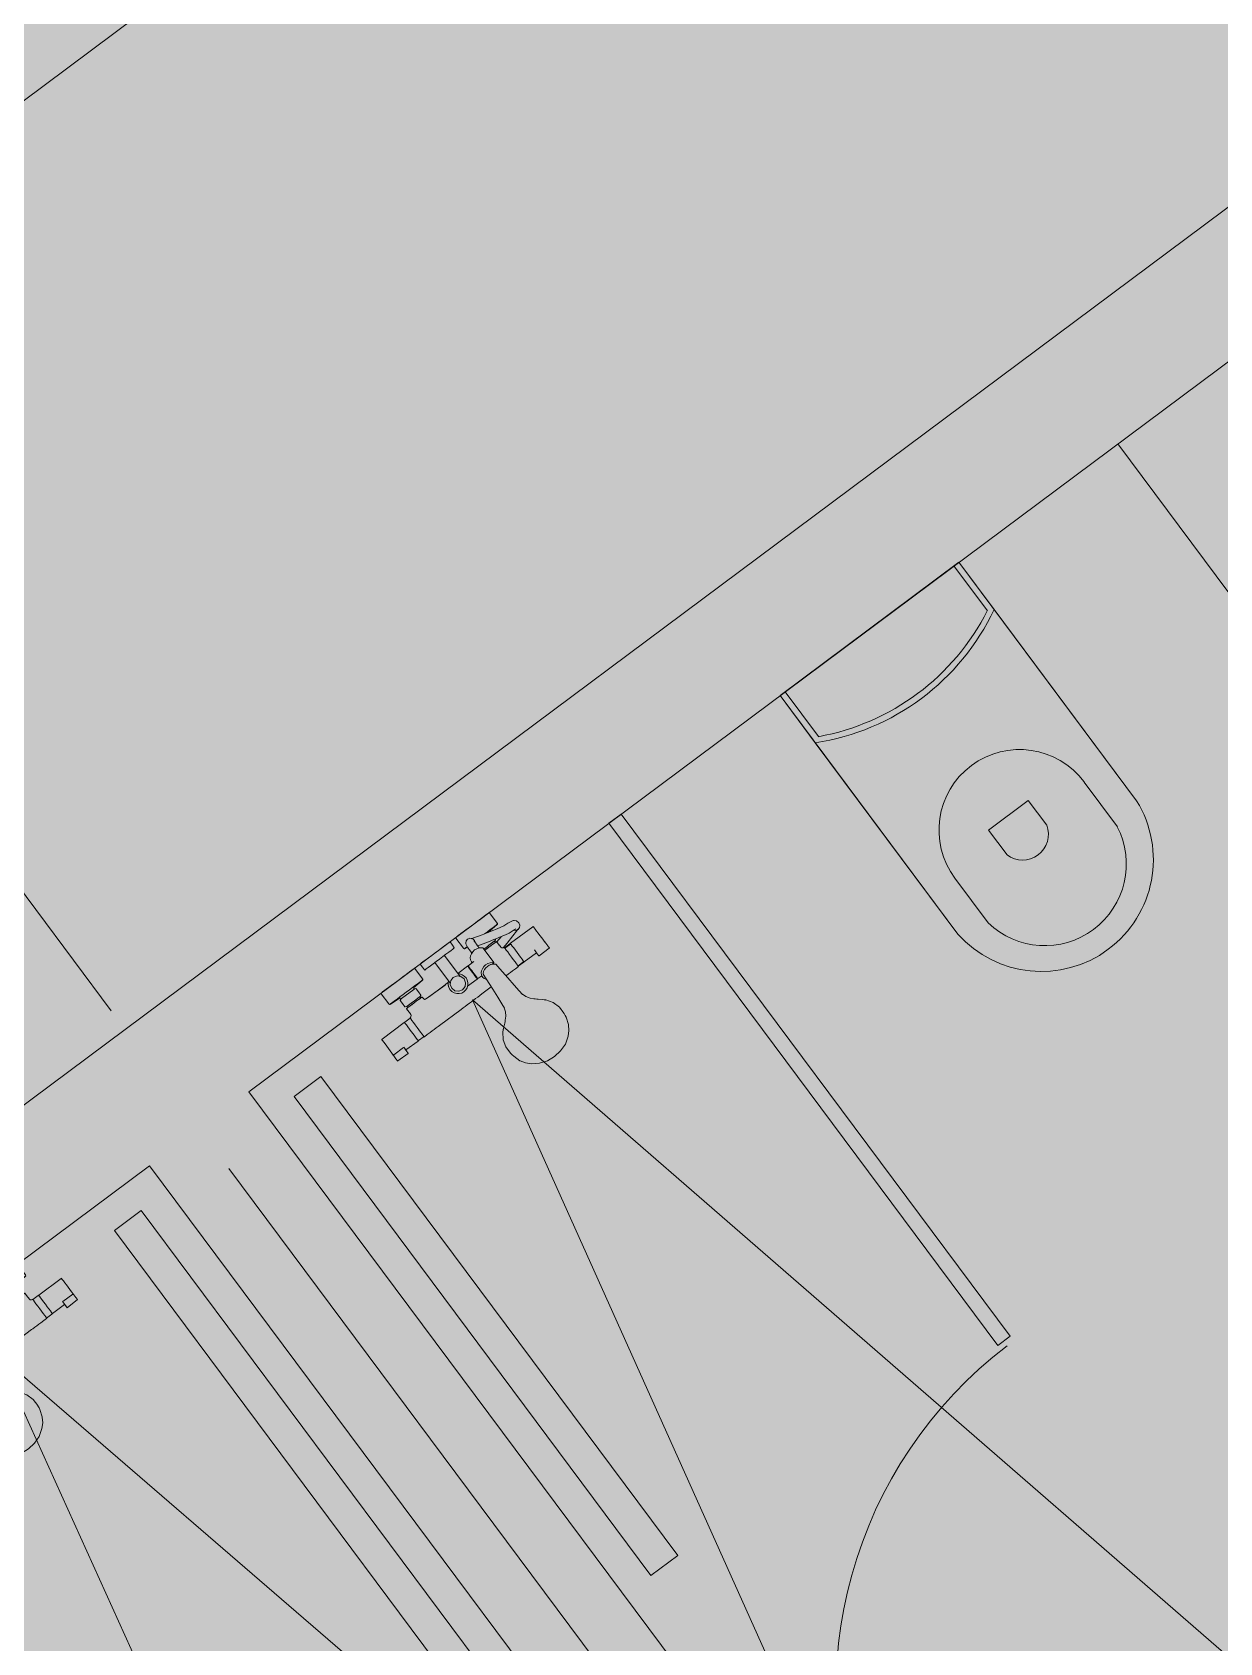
# Model space of a CAD drawing. Header units: metres. Extents: x -466 to 1322, y -1072 to 50.
# Drawn here: x 433.038 to 434.955, y -407.591 to -404.991 of the extents above; entities that cross this region are included whole.
import ezdxf

# ---------------------------------------------------------------- set-up
doc = ezdxf.new("R2010")
doc.units = ezdxf.units.M
for name, pattern in [('B1 P BAJA$0$HIDDEN', [9.525, 6.35, -3.175]), ('CENTER2', [28.575, 19.05, -3.175, 3.175, -3.175]), ('HIDDEN', [9.525, 6.35, -3.175])]:
    doc.linetypes.add(name, pattern=pattern)
for name, color, linetype, lineweight in [('A - CANCEL', 2, 'Continuous', 0), ('A - Hatch muros', 4, 'Continuous', 0), ('A - MURO BAJO', 2, 'Continuous', 0), ('A - PROY', 250, 'B1 P BAJA$0$HIDDEN', 0), ('A-ACCESORIOS DE BAÑO', 6, 'Continuous', 0), ('A-EJES', 61, 'CENTER2', 0), ('A-Fixt', 122, 'Continuous', 5), ('A-MURO INT', 4, 'Continuous', 0)]:
    doc.layers.add(name, color=color, linetype=linetype, lineweight=lineweight)
doc.layers.add('Hatch Interior', color=7, linetype='Continuous', lineweight=0, true_color=0xaf6350)

# ---------------------------------------------------------------- blocks, each defined once
blk = doc.blocks.new('COLADERA LINEAL')
at = {"layer": 'A - PROY', "linetype": 'HIDDEN'}
blk.add_lwpolyline([(-565.7399, 10.1537), (-565.7399, 9.1897), (-565.7939, 9.1897), (-565.7939, 10.1537), (-565.7399, 10.1537)], dxfattribs=at)
blk = doc.blocks.new('teleducha planta')
at = {"layer": 'A-ACCESORIOS DE BAÑO'}
for p, q in [((-567.1938, 9.7194), (-567.1942, 9.6992)), ((-567.1942, 9.6992), (-567.1942, 9.6987)), ((-567.1936, 9.6987), (-567.1942, 9.6987)), ((-567.1933, 9.72), (-567.1938, 9.72)), ((-567.1938, 9.72), (-567.1938, 9.7194)), ((-567.1924, 9.6987), (-567.1936, 9.6987)), ((-567.1921, 9.72), (-567.1933, 9.72)), ((-567.1931, 9.6986), (-567.1851, 9.6986)), ((-567.191, 9.6986), (-567.1924, 9.6987)), ((-567.1907, 9.72), (-567.1921, 9.72)), ((-567.1897, 9.6986), (-567.191, 9.6986)), ((-567.1894, 9.72), (-567.1907, 9.72)), ((-567.1817, 9.6986), (-567.1897, 9.6986)), ((-567.1815, 9.7199), (-567.1894, 9.72)), ((-567.1875, 9.6986), (-567.1878, 9.6741)), ((-567.1853, 9.6986), (-567.1851, 9.6986)), ((-567.1851, 9.6986), (-567.1837, 9.6986)), ((-567.182, 9.7189), (-567.1821, 9.6991)), ((-567.1819, 9.7197), (-567.182, 9.7197)), ((-567.182, 9.7197), (-567.182, 9.7194)), ((-567.182, 9.7194), (-567.182, 9.7189)), ((-567.178, 9.7197), (-567.1819, 9.7197)), ((-567.1735, 9.7197), (-567.178, 9.7197)), ((-567.1687, 9.7197), (-567.1735, 9.7197)), ((-567.164, 9.7197), (-567.1687, 9.7197)), ((-567.1596, 9.7197), (-567.164, 9.7197)), ((-567.1559, 9.7197), (-567.1596, 9.7197)), ((-567.153, 9.7197), (-567.1559, 9.7197)), ((-567.153, 9.7197), (-567.1512, 9.7197)), ((-567.1506, 9.7197), (-567.1512, 9.7197)), ((-567.1506, 9.7189), (-567.1506, 9.7197)), ((-567.1504, 9.6741), (-567.1506, 9.7189)), ((-567.1878, 9.6741), (-567.1878, 9.6738)), ((-567.1871, 9.6738), (-567.1878, 9.6738)), ((-567.1878, 9.6738), (-567.1868, 9.6736)), ((-567.1868, 9.6736), (-567.1877, 9.6733)), ((-567.1877, 9.6733), (-567.1877, 9.673)), ((-567.1877, 9.6621), (-567.1877, 9.673)), ((-567.1853, 9.6738), (-567.1871, 9.6738)), ((-567.1822, 9.6738), (-567.1853, 9.6738)), ((-567.1782, 9.6738), (-567.1822, 9.6738)), ((-567.1736, 9.6738), (-567.1782, 9.6738)), ((-567.1687, 9.6738), (-567.1736, 9.6738)), ((-567.1639, 9.6738), (-567.1687, 9.6738)), ((-567.1594, 9.6738), (-567.1639, 9.6738)), ((-567.1557, 9.6738), (-567.1594, 9.6738)), ((-567.1527, 9.6738), (-567.1557, 9.6738)), ((-567.151, 9.6738), (-567.1527, 9.6738)), ((-567.1514, 9.6736), (-567.1504, 9.6738)), ((-567.1505, 9.6733), (-567.1514, 9.6736)), ((-567.1504, 9.6738), (-567.151, 9.6738)), ((-567.1505, 9.673), (-567.1505, 9.6733)), ((-567.1505, 9.6622), (-567.1505, 9.673)), ((-567.1504, 9.6738), (-567.1504, 9.6741)), ((-567.1132, 9.6743), (-567.1146, 9.6559)), ((-567.1131, 9.6759), (-567.1132, 9.6743)), ((-567.1119, 9.6764), (-567.1131, 9.6759)), ((-567.1131, 9.6752), (-567.1131, 9.6759)), ((-567.1131, 9.6733), (-567.1131, 9.6752)), ((-567.1131, 9.6702), (-567.1131, 9.6733)), ((-567.1113, 9.6764), (-567.1119, 9.6764)), ((-567.091, 9.6764), (-567.1113, 9.6764)), ((-567.09, 9.6764), (-567.091, 9.6764)), ((-567.09, 9.6757), (-567.09, 9.6764)), ((-567.09, 9.6764), (-567.09, 9.6753)), ((-567.09, 9.6757), (-567.09, 9.6764)), ((-567.09, 9.6739), (-567.09, 9.6757)), ((-567.09, 9.6747), (-567.09, 9.6757)), ((-567.09, 9.6753), (-567.09, 9.6747)), ((-567.09, 9.6707), (-567.09, 9.6739)), ((-567.09, 9.6737), (-567.09, 9.6727)), ((-567.09, 9.6705), (-567.09, 9.6737)), ((-567.09, 9.6727), (-567.09, 9.6424)), ((-567.1882, 9.6622), (-567.1882, 9.6619)), ((-567.1875, 9.6622), (-567.1882, 9.6622)), ((-567.1882, 9.6619), (-567.1882, 9.6562)), ((-567.1882, 9.6562), (-567.1882, 9.6501)), ((-567.1882, 9.6501), (-567.1882, 9.6461)), ((-567.1882, 9.6461), (-567.1882, 9.642)), ((-567.1856, 9.6622), (-567.1875, 9.6622)), ((-567.1826, 9.6622), (-567.1856, 9.6622)), ((-567.1786, 9.6622), (-567.1826, 9.6622)), ((-567.174, 9.6622), (-567.1786, 9.6622)), ((-567.1691, 9.6622), (-567.174, 9.6622)), ((-567.1639, 9.6622), (-567.1691, 9.6622)), ((-567.159, 9.6622), (-567.1639, 9.6622)), ((-567.155, 9.6622), (-567.159, 9.6622)), ((-567.152, 9.6622), (-567.155, 9.6622)), ((-567.1503, 9.6622), (-567.152, 9.6622)), ((-567.15, 9.6622), (-567.1503, 9.6622)), ((-567.1499, 9.6619), (-567.15, 9.6622)), ((-567.1494, 9.6602), (-567.1499, 9.6619)), ((-567.1481, 9.6585), (-567.1494, 9.6602)), ((-567.1462, 9.658), (-567.1481, 9.6585)), ((-567.1443, 9.658), (-567.1462, 9.658)), ((-567.1424, 9.658), (-567.1443, 9.658)), ((-567.1418, 9.6579), (-567.1424, 9.658)), ((-567.1348, 9.6579), (-567.1418, 9.6579)), ((-567.1345, 9.6579), (-567.1348, 9.6579)), ((-567.1345, 9.6579), (-567.1345, 9.6568)), ((-567.1345, 9.6557), (-567.1345, 9.6575)), ((-567.1345, 9.6544), (-567.1345, 9.6568)), ((-567.132, 9.6555), (-567.1345, 9.6554)), ((-567.1345, 9.6554), (-567.1345, 9.6544)), ((-567.1345, 9.6512), (-567.1345, 9.6544)), ((-567.1345, 9.6544), (-567.1345, 9.6516)), ((-567.1345, 9.6516), (-567.1345, 9.6474)), ((-567.1345, 9.6512), (-567.1345, 9.6472)), ((-567.1345, 9.6508), (-567.1345, 9.6512)), ((-567.1345, 9.6474), (-567.1345, 9.6424)), ((-567.1345, 9.6472), (-567.1345, 9.6425)), ((-567.1313, 9.6579), (-567.132, 9.656)), ((-567.132, 9.656), (-567.1312, 9.6579)), ((-567.132, 9.656), (-567.132, 9.6546)), ((-567.132, 9.6546), (-567.132, 9.6436)), ((-567.1312, 9.658), (-567.1313, 9.6579)), ((-567.1311, 9.6581), (-567.1312, 9.658)), ((-567.1311, 9.6581), (-567.1312, 9.6579)), ((-567.1308, 9.6581), (-567.1311, 9.6581)), ((-567.1244, 9.6581), (-567.1308, 9.6581)), ((-567.118, 9.6581), (-567.1244, 9.6581)), ((-567.1177, 9.6581), (-567.118, 9.6581)), ((-567.1176, 9.658), (-567.1177, 9.6581)), ((-567.1176, 9.6579), (-567.1177, 9.6581)), ((-567.1175, 9.6579), (-567.1176, 9.658)), ((-567.1176, 9.6579), (-567.1169, 9.656)), ((-567.1169, 9.656), (-567.1175, 9.6579)), ((-567.1169, 9.6546), (-567.1169, 9.656)), ((-567.1146, 9.6559), (-567.1169, 9.6559)), ((-567.1169, 9.6298), (-567.1169, 9.6546)), ((-567.1131, 9.6661), (-567.1131, 9.6702)), ((-567.1131, 9.661), (-567.1131, 9.6661)), ((-567.1131, 9.6552), (-567.1131, 9.661)), ((-567.1131, 9.6489), (-567.1131, 9.6552)), ((-567.1131, 9.6424), (-567.1131, 9.6489)), ((-567.09, 9.6665), (-567.09, 9.6707)), ((-567.09, 9.6697), (-567.09, 9.6705)), ((-567.09, 9.6656), (-567.09, 9.6697)), ((-567.09, 9.6665), (-567.09, 9.6614)), ((-567.09, 9.6658), (-567.09, 9.6665)), ((-567.09, 9.6424), (-567.09, 9.6658)), ((-567.09, 9.6424), (-567.09, 9.6656)), ((-567.09, 9.6554), (-567.09, 9.6614)), ((-567.09, 9.649), (-567.09, 9.6554)), ((-567.09, 9.6424), (-567.09, 9.649)), ((-567.1882, 9.6315), (-567.1884, 9.5882)), ((-567.1882, 9.642), (-567.1882, 9.638)), ((-567.1882, 9.638), (-567.1882, 9.6339)), ((-567.1882, 9.6339), (-567.1882, 9.6315)), ((-567.141, 9.6179), (-567.1408, 9.6241)), ((-567.1408, 9.6241), (-567.1399, 9.6258)), ((-567.1401, 9.6257), (-567.1348, 9.6265)), ((-567.1348, 9.6265), (-567.1345, 9.6265)), ((-567.1345, 9.6425), (-567.1345, 9.6381)), ((-567.1345, 9.6424), (-567.1345, 9.6374)), ((-567.1345, 9.6381), (-567.1345, 9.6341)), ((-567.1345, 9.6374), (-567.1345, 9.6331)), ((-567.1345, 9.6298), (-567.1345, 9.6341)), ((-567.1345, 9.6331), (-567.1345, 9.6303)), ((-567.1345, 9.6303), (-567.1345, 9.6293)), ((-567.1345, 9.6298), (-567.1345, 9.6272)), ((-567.1345, 9.6293), (-567.132, 9.6292)), ((-567.1345, 9.6272), (-567.1345, 9.6265)), ((-567.1345, 9.6265), (-567.1345, 9.627)), ((-567.132, 9.6436), (-567.132, 9.6408)), ((-567.132, 9.6408), (-567.132, 9.6298)), ((-567.132, 9.6298), (-567.132, 9.6284)), ((-567.132, 9.6284), (-567.1313, 9.6266)), ((-567.1313, 9.6266), (-567.1312, 9.6264)), ((-567.1312, 9.6264), (-567.1311, 9.6263)), ((-567.1311, 9.6263), (-567.1308, 9.6263)), ((-567.1308, 9.6263), (-567.1244, 9.6263)), ((-567.1244, 9.6263), (-567.118, 9.6263)), ((-567.118, 9.6263), (-567.1177, 9.6263)), ((-567.1177, 9.6263), (-567.1176, 9.6264)), ((-567.1176, 9.6264), (-567.1175, 9.6266)), ((-567.1175, 9.6266), (-567.1169, 9.6284)), ((-567.1169, 9.6284), (-567.1169, 9.6298)), ((-567.1169, 9.6289), (-567.1146, 9.6289)), ((-567.1146, 9.6289), (-567.1131, 9.6104)), ((-567.1131, 9.6358), (-567.1131, 9.6424)), ((-567.1131, 9.6295), (-567.1131, 9.6358)), ((-567.1131, 9.6237), (-567.1131, 9.6295)), ((-567.1131, 9.6187), (-567.1131, 9.6237)), ((-567.09, 9.6357), (-567.09, 9.6424)), ((-567.09, 9.6192), (-567.09, 9.6424)), ((-567.09, 9.6424), (-567.09, 9.612)), ((-567.09, 9.619), (-567.09, 9.6424)), ((-567.09, 9.6357), (-567.09, 9.6293)), ((-567.09, 9.6234), (-567.09, 9.6293)), ((-567.09, 9.6234), (-567.09, 9.6183)), ((-567.1415, 9.5851), (-567.141, 9.6179)), ((-567.141, 9.5875), (-567.141, 9.6164)), ((-567.1131, 9.6145), (-567.1131, 9.6187)), ((-567.113, 9.6114), (-567.1131, 9.6145)), ((-567.1131, 9.6104), (-567.113, 9.6088)), ((-567.113, 9.6095), (-567.113, 9.6114)), ((-567.113, 9.6088), (-567.113, 9.6095)), ((-567.113, 9.6088), (-567.1119, 9.6084)), ((-567.1119, 9.6084), (-567.1113, 9.6084)), ((-567.1113, 9.6084), (-567.091, 9.6084)), ((-567.1023, 9.597), (-567.1023, 9.5962)), ((-567.1018, 9.597), (-567.1023, 9.597)), ((-567.1023, 9.5962), (-567.1023, 9.594)), ((-567.1023, 9.594), (-567.1023, 9.5905)), ((-567.0966, 9.5973), (-567.1018, 9.597)), ((-567.09, 9.5973), (-567.0966, 9.5973)), ((-567.091, 9.6084), (-567.09, 9.6084)), ((-567.09, 9.6185), (-567.09, 9.6192)), ((-567.09, 9.6143), (-567.09, 9.6185)), ((-567.09, 9.6141), (-567.09, 9.6183)), ((-567.09, 9.611), (-567.09, 9.6141)), ((-567.09, 9.6091), (-567.09, 9.611)), ((-567.09, 9.6084), (-567.09, 9.6091)), ((-567.09, 9.5966), (-567.09, 9.5973)), ((-567.09, 9.5944), (-567.09, 9.5966)), ((-567.09, 9.5908), (-567.09, 9.5944)), ((-567.1884, 9.5882), (-567.1884, 9.584)), ((-567.1884, 9.584), (-567.1884, 9.5798)), ((-567.1884, 9.5798), (-567.1884, 9.5756)), ((-567.1884, 9.5756), (-567.1884, 9.5714)), ((-567.1884, 9.5714), (-567.1884, 9.5672)), ((-567.1677, 9.5713), (-567.1682, 9.5672)), ((-567.1661, 9.5751), (-567.1677, 9.5713)), ((-567.1636, 9.5785), (-567.1661, 9.5751)), ((-567.1626, 9.5734), (-567.1643, 9.5672)), ((-567.1626, 9.5734), (-567.1643, 9.5672)), ((-567.1602, 9.5811), (-567.1636, 9.5785)), ((-567.158, 9.578), (-567.1626, 9.5734)), ((-567.158, 9.578), (-567.1626, 9.5734)), ((-567.1563, 9.5826), (-567.1602, 9.5811)), ((-567.1518, 9.5797), (-567.158, 9.578)), ((-567.1518, 9.5797), (-567.158, 9.578)), ((-567.1578, 9.5824), (-567.157, 9.5823)), ((-567.1522, 9.5832), (-567.1563, 9.5826)), ((-567.1518, 9.5832), (-567.1522, 9.5832)), ((-567.1481, 9.5826), (-567.1522, 9.5832)), ((-567.1477, 9.5826), (-567.1518, 9.5832)), ((-567.1455, 9.578), (-567.1518, 9.5797)), ((-567.1455, 9.578), (-567.1518, 9.5797)), ((-567.1443, 9.5811), (-567.1481, 9.5826)), ((-567.1438, 9.5811), (-567.1477, 9.5826)), ((-567.141, 9.5734), (-567.1455, 9.578)), ((-567.141, 9.5734), (-567.1455, 9.578)), ((-567.1023, 9.577), (-567.1446, 9.577)), ((-567.1409, 9.5785), (-567.1443, 9.5811)), ((-567.1405, 9.5785), (-567.1438, 9.5811)), ((-567.141, 9.584), (-567.141, 9.5875)), ((-567.141, 9.5798), (-567.141, 9.584)), ((-567.141, 9.5789), (-567.141, 9.5798)), ((-567.1393, 9.5672), (-567.141, 9.5734)), ((-567.1393, 9.5672), (-567.141, 9.5734)), ((-567.1398, 9.577), (-567.1409, 9.5785)), ((-567.1399, 9.577), (-567.1408, 9.5782)), ((-567.1393, 9.577), (-567.1405, 9.5785)), ((-567.1023, 9.5905), (-567.1023, 9.5857)), ((-567.1023, 9.5857), (-567.1023, 9.5801)), ((-567.1023, 9.5801), (-567.1023, 9.5738)), ((-567.1023, 9.5738), (-567.1023, 9.5672)), ((-567.09, 9.586), (-567.09, 9.5908)), ((-567.09, 9.5803), (-567.09, 9.586)), ((-567.09, 9.5739), (-567.09, 9.5803)), ((-567.09, 9.5672), (-567.09, 9.5739)), ((-567.3264, 9.5495), (-567.3337, 9.5383)), ((-567.3196, 9.556), (-567.3264, 9.5495)), ((-567.3119, 9.5609), (-567.3196, 9.556)), ((-567.3114, 9.5613), (-567.3119, 9.5609)), ((-567.2998, 9.565), (-567.3114, 9.5613)), ((-567.2997, 9.5651), (-567.2998, 9.565)), ((-567.2966, 9.5658), (-567.2997, 9.5651)), ((-567.2927, 9.5661), (-567.2966, 9.5658)), ((-567.2924, 9.5662), (-567.2927, 9.5661)), ((-567.28, 9.5662), (-567.2924, 9.5662)), ((-567.2683, 9.5626), (-567.28, 9.5662)), ((-567.2578, 9.5555), (-567.2683, 9.5626)), ((-567.2538, 9.5514), (-567.2579, 9.5555)), ((-567.2537, 9.5512), (-567.2578, 9.5555)), ((-567.2495, 9.5463), (-567.2538, 9.5514)), ((-567.248, 9.5446), (-567.2495, 9.5463)), ((-567.2464, 9.5429), (-567.248, 9.5446)), ((-567.2449, 9.5412), (-567.2464, 9.5429)), ((-567.1884, 9.5672), (-567.1884, 9.563)), ((-567.1884, 9.563), (-567.1884, 9.5588)), ((-567.1884, 9.5588), (-567.1884, 9.5546)), ((-567.1884, 9.5546), (-567.1884, 9.5504)), ((-567.1884, 9.5504), (-567.1884, 9.5462)), ((-567.1884, 9.5462), (-567.1883, 9.5272)), ((-567.1682, 9.5672), (-567.1677, 9.5631)), ((-567.1677, 9.5631), (-567.1661, 9.5592)), ((-567.1661, 9.5592), (-567.1636, 9.5558)), ((-567.1646, 9.5573), (-567.1646, 9.538)), ((-567.1643, 9.5672), (-567.1626, 9.5609)), ((-567.1643, 9.5672), (-567.1626, 9.5609)), ((-567.1636, 9.5558), (-567.1602, 9.5533)), ((-567.1626, 9.5609), (-567.158, 9.5564)), ((-567.1626, 9.5609), (-567.158, 9.5564)), ((-567.1602, 9.5533), (-567.1563, 9.5517)), ((-567.158, 9.5564), (-567.1518, 9.5547)), ((-567.158, 9.5564), (-567.1518, 9.5547)), ((-567.1563, 9.5517), (-567.1522, 9.5512)), ((-567.1522, 9.5512), (-567.1481, 9.5517)), ((-567.1518, 9.5547), (-567.1455, 9.5564)), ((-567.1518, 9.5547), (-567.1455, 9.5564)), ((-567.1481, 9.5517), (-567.1443, 9.5533)), ((-567.1455, 9.5564), (-567.141, 9.5609)), ((-567.1455, 9.5564), (-567.141, 9.5609)), ((-567.1446, 9.5573), (-567.1023, 9.5573)), ((-567.1443, 9.5533), (-567.1409, 9.5558)), ((-567.141, 9.5609), (-567.1393, 9.5672)), ((-567.141, 9.5609), (-567.1393, 9.5672)), ((-567.1409, 9.5558), (-567.1398, 9.5573)), ((-567.1408, 9.5562), (-567.1399, 9.5573)), ((-567.1387, 9.538), (-567.1387, 9.5573)), ((-567.1023, 9.5672), (-567.1023, 9.5606)), ((-567.1023, 9.5606), (-567.1023, 9.5543)), ((-567.1023, 9.5543), (-567.1023, 9.5486)), ((-567.1023, 9.5486), (-567.1023, 9.5439)), ((-567.1023, 9.5439), (-567.1023, 9.5404)), ((-567.09, 9.5605), (-567.09, 9.5672)), ((-567.09, 9.5541), (-567.09, 9.5605)), ((-567.09, 9.5484), (-567.09, 9.5541)), ((-567.09, 9.5436), (-567.09, 9.5484)), ((-567.09, 9.54), (-567.09, 9.5436)), ((-567.3381, 9.5256), (-567.3396, 9.5124)), ((-567.3337, 9.5383), (-567.3381, 9.5256)), ((-567.2403, 9.5367), (-567.2449, 9.5412)), ((-567.2341, 9.5328), (-567.2403, 9.5367)), ((-567.2279, 9.5306), (-567.2341, 9.5328)), ((-567.2206, 9.5298), (-567.2283, 9.5307)), ((-567.208, 9.5288), (-567.2206, 9.5298)), ((-567.1925, 9.5275), (-567.208, 9.5288)), ((-567.1729, 9.5259), (-567.1925, 9.5275)), ((-567.1732, 9.5267), (-567.1741, 9.526)), ((-567.1704, 9.5284), (-567.1732, 9.5267)), ((-567.1639, 9.5252), (-567.1729, 9.5259)), ((-567.1671, 9.5289), (-567.1704, 9.5284)), ((-567.1671, 9.5289), (-567.1635, 9.5285)), ((-567.1665, 9.5289), (-567.1671, 9.5289)), ((-567.1642, 9.5289), (-567.1665, 9.5289)), ((-567.1646, 9.538), (-567.1646, 9.5376)), ((-567.1642, 9.5376), (-567.1646, 9.5376)), ((-567.1646, 9.5368), (-567.1646, 9.5367)), ((-567.1642, 9.5368), (-567.1646, 9.5368)), ((-567.1646, 9.5367), (-567.1646, 9.5289)), ((-567.1643, 9.5376), (-567.1643, 9.5369)), ((-567.1643, 9.5376), (-567.1638, 9.5376)), ((-567.1643, 9.5369), (-567.1638, 9.5369)), ((-567.1642, 9.5376), (-567.1629, 9.5376)), ((-567.1629, 9.5368), (-567.1642, 9.5368)), ((-567.1638, 9.5252), (-567.1639, 9.5252)), ((-567.1626, 9.5376), (-567.1638, 9.5376)), ((-567.1626, 9.5369), (-567.1638, 9.5369)), ((-567.1635, 9.5285), (-567.1599, 9.5266)), ((-567.1628, 9.5248), (-567.1632, 9.5251)), ((-567.1608, 9.5376), (-567.1629, 9.5376)), ((-567.1608, 9.5368), (-567.1629, 9.5368)), ((-567.1607, 9.5224), (-567.1628, 9.5248)), ((-567.1626, 9.5376), (-567.1606, 9.5376)), ((-567.1606, 9.5369), (-567.1626, 9.5369)), ((-567.1608, 9.5376), (-567.1581, 9.5376)), ((-567.1581, 9.5368), (-567.1608, 9.5368)), ((-567.1592, 9.5194), (-567.1607, 9.5224)), ((-567.1579, 9.5376), (-567.1606, 9.5376)), ((-567.1606, 9.5369), (-567.1579, 9.5369)), ((-567.1599, 9.5266), (-567.1579, 9.5245)), ((-567.1582, 9.516), (-567.1592, 9.5194)), ((-567.1579, 9.5124), (-567.1582, 9.516)), ((-567.1581, 9.5376), (-567.155, 9.5376)), ((-567.155, 9.5368), (-567.1581, 9.5368)), ((-567.1549, 9.5376), (-567.1579, 9.5376)), ((-567.1549, 9.5369), (-567.1579, 9.5369)), ((-567.1579, 9.5245), (-567.1561, 9.5212)), ((-567.1561, 9.5212), (-567.1548, 9.5173)), ((-567.1516, 9.5376), (-567.155, 9.5376)), ((-567.1516, 9.5368), (-567.155, 9.5368)), ((-567.1549, 9.5376), (-567.1516, 9.5376)), ((-567.1549, 9.5369), (-567.1516, 9.5369)), ((-567.1548, 9.5173), (-567.1544, 9.5133)), ((-567.1516, 9.5376), (-567.1483, 9.5376)), ((-567.1484, 9.5376), (-567.1516, 9.5376)), ((-567.1484, 9.5369), (-567.1516, 9.5369)), ((-567.1483, 9.5368), (-567.1516, 9.5368)), ((-567.1454, 9.5376), (-567.1484, 9.5376)), ((-567.1484, 9.5369), (-567.1454, 9.5369)), ((-567.1483, 9.5376), (-567.1452, 9.5376)), ((-567.1452, 9.5368), (-567.1483, 9.5368)), ((-567.1454, 9.5376), (-567.1427, 9.5376)), ((-567.1427, 9.5369), (-567.1454, 9.5369)), ((-567.1424, 9.5376), (-567.1452, 9.5376)), ((-567.1424, 9.5368), (-567.1452, 9.5368)), ((-567.1407, 9.5376), (-567.1427, 9.5376)), ((-567.1427, 9.5369), (-567.1407, 9.5369)), ((-567.1424, 9.5376), (-567.1404, 9.5376)), ((-567.1404, 9.5368), (-567.1424, 9.5368)), ((-567.1407, 9.5376), (-567.1395, 9.5376)), ((-567.1407, 9.5369), (-567.1395, 9.5369)), ((-567.1391, 9.5376), (-567.1404, 9.5376)), ((-567.1391, 9.5368), (-567.1404, 9.5368)), ((-567.139, 9.5376), (-567.1395, 9.5376)), ((-567.139, 9.5369), (-567.1395, 9.5369)), ((-567.1391, 9.5376), (-567.1387, 9.5376)), ((-567.1387, 9.5368), (-567.1391, 9.5368)), ((-567.139, 9.5369), (-567.139, 9.5376)), ((-567.1387, 9.5376), (-567.1387, 9.538)), ((-567.1387, 9.5367), (-567.1387, 9.5368)), ((-567.1387, 9.5252), (-567.1387, 9.5367)), ((-567.1375, 9.5288), (-567.1387, 9.5288)), ((-567.1369, 9.5288), (-567.1375, 9.5288)), ((-567.1332, 9.5282), (-567.1369, 9.5288)), ((-567.1302, 9.5265), (-567.1332, 9.5282)), ((-567.128, 9.5244), (-567.1302, 9.5265)), ((-567.1261, 9.521), (-567.128, 9.5244)), ((-567.1249, 9.5172), (-567.1261, 9.521)), ((-567.1221, 9.5198), (-567.1257, 9.5198)), ((-567.1244, 9.5132), (-567.1249, 9.5172)), ((-567.1186, 9.5197), (-567.1221, 9.5198)), ((-567.1159, 9.5197), (-567.1186, 9.5197)), ((-567.1139, 9.5196), (-567.1159, 9.5197)), ((-567.1128, 9.5195), (-567.1139, 9.5196)), ((-567.1132, 9.5239), (-567.1135, 9.5196)), ((-567.1131, 9.5255), (-567.1132, 9.5239)), ((-567.1119, 9.5259), (-567.1131, 9.5255)), ((-567.1131, 9.5248), (-567.1131, 9.5255)), ((-567.1131, 9.5229), (-567.1131, 9.5248)), ((-567.1131, 9.5198), (-567.1131, 9.5229)), ((-567.1117, 9.5194), (-567.1128, 9.5195)), ((-567.1113, 9.5259), (-567.1119, 9.5259)), ((-567.1081, 9.5184), (-567.1117, 9.5194)), ((-567.091, 9.5259), (-567.1113, 9.5259)), ((-567.1075, 9.5182), (-567.1081, 9.5184)), ((-567.1072, 9.518), (-567.1075, 9.5182)), ((-567.1046, 9.5154), (-567.1072, 9.518)), ((-567.1036, 9.5118), (-567.1046, 9.5154)), ((-567.1023, 9.5404), (-567.1023, 9.5382)), ((-567.1023, 9.5382), (-567.1023, 9.5374)), ((-567.1023, 9.5374), (-567.1018, 9.5374)), ((-567.1018, 9.5374), (-567.0966, 9.5371)), ((-567.0966, 9.5371), (-567.09, 9.537)), ((-567.09, 9.5259), (-567.091, 9.5259)), ((-567.09, 9.5378), (-567.09, 9.54)), ((-567.09, 9.537), (-567.09, 9.5378)), ((-567.09, 9.5253), (-567.09, 9.5259)), ((-567.09, 9.5259), (-567.09, 9.5249)), ((-567.09, 9.5253), (-567.09, 9.5259)), ((-567.09, 9.5235), (-567.09, 9.5253)), ((-567.09, 9.5243), (-567.09, 9.5253)), ((-567.09, 9.5249), (-567.09, 9.5243)), ((-567.09, 9.5203), (-567.09, 9.5235)), ((-567.09, 9.5233), (-567.09, 9.5223)), ((-567.09, 9.5201), (-567.09, 9.5233)), ((-567.09, 9.5223), (-567.09, 9.492)), ((-567.09, 9.5161), (-567.09, 9.5203)), ((-567.09, 9.5193), (-567.09, 9.5201)), ((-567.09, 9.5152), (-567.09, 9.5193)), ((-567.09, 9.5161), (-567.09, 9.5109)), ((-567.09, 9.5153), (-567.09, 9.5161)), ((-567.3396, 9.5124), (-567.3381, 9.4992)), ((-567.3381, 9.4992), (-567.3337, 9.4864)), ((-567.2403, 9.488), (-567.2341, 9.492)), ((-567.2341, 9.492), (-567.2279, 9.4941)), ((-567.2283, 9.494), (-567.2206, 9.4949)), ((-567.2206, 9.4949), (-567.208, 9.496)), ((-567.208, 9.496), (-567.1925, 9.4972)), ((-567.1925, 9.4972), (-567.1729, 9.4988)), ((-567.1882, 9.4976), (-567.1882, 9.4964)), ((-567.1882, 9.4964), (-567.1882, 9.4923)), ((-567.1882, 9.4923), (-567.1882, 9.4883)), ((-567.1729, 9.4988), (-567.1632, 9.4996)), ((-567.1639, 9.4996), (-567.1638, 9.4996)), ((-567.1632, 9.4996), (-567.1628, 9.4999)), ((-567.1628, 9.4999), (-567.1607, 9.5024)), ((-567.1607, 9.5024), (-567.1592, 9.5053)), ((-567.1597, 9.5044), (-567.1597, 9.5012)), ((-567.1597, 9.5012), (-567.1597, 9.5005)), ((-567.1594, 9.5008), (-567.1597, 9.5005)), ((-567.1597, 9.5005), (-567.1592, 9.5005)), ((-567.158, 9.5022), (-567.1594, 9.5008)), ((-567.1592, 9.5053), (-567.1582, 9.5088)), ((-567.1592, 9.5005), (-567.1303, 9.5004)), ((-567.1584, 9.5071), (-567.1586, 9.5064)), ((-567.1582, 9.5088), (-567.1579, 9.5124)), ((-567.1561, 9.5053), (-567.158, 9.5022)), ((-567.1576, 9.5094), (-567.1576, 9.5093)), ((-567.1548, 9.5093), (-567.1561, 9.5053)), ((-567.1544, 9.5133), (-567.1548, 9.5093)), ((-567.1345, 9.5003), (-567.1345, 9.5004)), ((-567.1345, 9.5004), (-567.1345, 9.4969)), ((-567.1345, 9.5003), (-567.1345, 9.4963)), ((-567.1345, 9.4969), (-567.1345, 9.4919)), ((-567.1345, 9.4963), (-567.1345, 9.4919)), ((-567.1345, 9.4919), (-567.1345, 9.4872)), ((-567.1345, 9.4919), (-567.1345, 9.4869)), ((-567.132, 9.5004), (-567.132, 9.4932)), ((-567.132, 9.4932), (-567.132, 9.4904)), ((-567.132, 9.4904), (-567.132, 9.4794)), ((-567.1303, 9.5004), (-567.1298, 9.5004)), ((-567.1298, 9.5004), (-567.1295, 9.5006)), ((-567.1295, 9.5006), (-567.1281, 9.502)), ((-567.1281, 9.502), (-567.1261, 9.5052)), ((-567.1245, 9.496), (-567.127, 9.4873)), ((-567.1261, 9.5052), (-567.1249, 9.5091)), ((-567.1261, 9.5053), (-567.122, 9.5053)), ((-567.1249, 9.5091), (-567.1244, 9.5132)), ((-567.1223, 9.5038), (-567.1245, 9.496)), ((-567.1218, 9.5053), (-567.1223, 9.5038)), ((-567.122, 9.5053), (-567.1186, 9.5052)), ((-567.1186, 9.5052), (-567.1158, 9.5052)), ((-567.1159, 9.5051), (-567.1157, 9.505)), ((-567.1158, 9.5052), (-567.1138, 9.5051)), ((-567.1157, 9.505), (-567.1121, 9.504)), ((-567.1138, 9.5051), (-567.1127, 9.505)), ((-567.1127, 9.505), (-567.1117, 9.5049)), ((-567.1121, 9.504), (-567.1117, 9.504)), ((-567.1119, 9.4889), (-567.1097, 9.4966)), ((-567.1117, 9.504), (-567.1113, 9.504)), ((-567.1113, 9.504), (-567.1077, 9.505)), ((-567.1097, 9.4966), (-567.1079, 9.5028)), ((-567.1079, 9.5028), (-567.1066, 9.5068)), ((-567.1077, 9.505), (-567.1074, 9.5051)), ((-567.1074, 9.5051), (-567.1072, 9.5053)), ((-567.1072, 9.5053), (-567.1045, 9.508)), ((-567.1045, 9.508), (-567.1036, 9.5116)), ((-567.1036, 9.5116), (-567.1036, 9.5118)), ((-567.09, 9.492), (-567.09, 9.5153)), ((-567.09, 9.492), (-567.09, 9.5152)), ((-567.09, 9.505), (-567.09, 9.5109)), ((-567.09, 9.4986), (-567.09, 9.505)), ((-567.09, 9.492), (-567.09, 9.4986)), ((-567.09, 9.4853), (-567.09, 9.492)), ((-567.09, 9.4688), (-567.09, 9.492)), ((-567.09, 9.492), (-567.09, 9.4616)), ((-567.09, 9.4686), (-567.09, 9.492)), ((-567.3337, 9.4864), (-567.3264, 9.4752)), ((-567.3264, 9.4752), (-567.3196, 9.4687)), ((-567.3196, 9.4687), (-567.3119, 9.4638)), ((-567.3119, 9.4638), (-567.3114, 9.4634)), ((-567.3114, 9.4634), (-567.2998, 9.4597)), ((-567.2683, 9.4621), (-567.2578, 9.4692)), ((-567.2579, 9.4692), (-567.2538, 9.4733)), ((-567.2578, 9.4692), (-567.2537, 9.4735)), ((-567.2538, 9.4733), (-567.2495, 9.4784)), ((-567.2495, 9.4784), (-567.248, 9.4801)), ((-567.248, 9.4801), (-567.2464, 9.4819)), ((-567.2464, 9.4819), (-567.2449, 9.4836)), ((-567.2449, 9.4836), (-567.2403, 9.488)), ((-567.1882, 9.4883), (-567.1882, 9.4843)), ((-567.1882, 9.4843), (-567.1882, 9.4782)), ((-567.1882, 9.4782), (-567.1882, 9.4725)), ((-567.1882, 9.4725), (-567.1882, 9.4722)), ((-567.1882, 9.4722), (-567.1875, 9.4722)), ((-567.1877, 9.4614), (-567.1877, 9.4723)), ((-567.1875, 9.4722), (-567.1856, 9.4722)), ((-567.1868, 9.4722), (-567.1868, 9.4608)), ((-567.1856, 9.4722), (-567.1826, 9.4722)), ((-567.1826, 9.4722), (-567.1786, 9.4722)), ((-567.1786, 9.4722), (-567.174, 9.4722)), ((-567.174, 9.4722), (-567.1691, 9.4722)), ((-567.1691, 9.4722), (-567.1639, 9.4722)), ((-567.1639, 9.4722), (-567.159, 9.4722)), ((-567.159, 9.4722), (-567.155, 9.4722)), ((-567.155, 9.4722), (-567.152, 9.4722)), ((-567.152, 9.4722), (-567.1503, 9.4722)), ((-567.1514, 9.4608), (-567.1514, 9.4722)), ((-567.1505, 9.4614), (-567.1505, 9.4722)), ((-567.1503, 9.4722), (-567.15, 9.4722)), ((-567.15, 9.4722), (-567.1499, 9.4725)), ((-567.1499, 9.4725), (-567.1494, 9.4742)), ((-567.1494, 9.4742), (-567.1481, 9.4759)), ((-567.1494, 9.4742), (-567.1467, 9.4644)), ((-567.1481, 9.4759), (-567.1462, 9.4764)), ((-567.1467, 9.4644), (-567.1429, 9.4502)), ((-567.1462, 9.4764), (-567.1443, 9.4764)), ((-567.1443, 9.4764), (-567.1424, 9.4764)), ((-567.1424, 9.4764), (-567.1418, 9.4764)), ((-567.1418, 9.4764), (-567.1348, 9.4765)), ((-567.1327, 9.4661), (-567.1355, 9.4765)), ((-567.1348, 9.4765), (-567.1345, 9.4765)), ((-567.1345, 9.4872), (-567.1345, 9.4832)), ((-567.1345, 9.4869), (-567.1345, 9.4827)), ((-567.1345, 9.4832), (-567.1345, 9.4835)), ((-567.1345, 9.48), (-567.1345, 9.4832)), ((-567.1345, 9.4827), (-567.1345, 9.4799)), ((-567.1345, 9.4776), (-567.1345, 9.48)), ((-567.1345, 9.4799), (-567.1345, 9.4789)), ((-567.1345, 9.4789), (-567.132, 9.4788)), ((-567.1345, 9.4769), (-567.1345, 9.4787)), ((-567.1345, 9.4776), (-567.1345, 9.4765)), ((-567.1326, 9.4661), (-567.1345, 9.4584)), ((-567.1326, 9.466), (-567.1327, 9.4661)), ((-567.1304, 9.4748), (-567.1326, 9.4661)), ((-567.132, 9.4794), (-567.132, 9.478)), ((-567.132, 9.478), (-567.1313, 9.4761)), ((-567.1313, 9.4761), (-567.1312, 9.4759)), ((-567.1312, 9.4759), (-567.1311, 9.4759)), ((-567.1311, 9.4759), (-567.1308, 9.4759)), ((-567.1308, 9.4759), (-567.1301, 9.4759)), ((-567.1294, 9.4783), (-567.1304, 9.4748)), ((-567.127, 9.4873), (-567.1294, 9.4783)), ((-567.12, 9.4583), (-567.1181, 9.4661)), ((-567.1181, 9.4661), (-567.1159, 9.4747)), ((-567.1168, 9.4712), (-567.1144, 9.4802)), ((-567.1149, 9.4784), (-567.1146, 9.4784)), ((-567.1146, 9.4784), (-567.1146, 9.4789)), ((-567.1146, 9.4784), (-567.1131, 9.46)), ((-567.1144, 9.4802), (-567.1119, 9.4889)), ((-567.1131, 9.4791), (-567.1131, 9.4847)), ((-567.1131, 9.4733), (-567.1131, 9.4791)), ((-567.1131, 9.4682), (-567.1131, 9.4733)), ((-567.1131, 9.4641), (-567.1131, 9.4682)), ((-567.113, 9.4609), (-567.1131, 9.4641)), ((-567.09, 9.4853), (-567.09, 9.4789)), ((-567.09, 9.4789), (-567.09, 9.4793)), ((-567.09, 9.473), (-567.09, 9.4789)), ((-567.09, 9.473), (-567.09, 9.4679)), ((-567.09, 9.4681), (-567.09, 9.4688)), ((-567.09, 9.4679), (-567.09, 9.4686)), ((-567.09, 9.4638), (-567.09, 9.4681)), ((-567.09, 9.4636), (-567.09, 9.4679)), ((-567.09, 9.4647), (-567.09, 9.4638)), ((-567.09, 9.4616), (-567.09, 9.4647)), ((-567.09, 9.4606), (-567.09, 9.4636)), ((-567.2998, 9.4597), (-567.2997, 9.4597)), ((-567.2997, 9.4597), (-567.2966, 9.459)), ((-567.2966, 9.459), (-567.2927, 9.4586)), ((-567.2927, 9.4586), (-567.2924, 9.4586)), ((-567.2924, 9.4586), (-567.28, 9.4585)), ((-567.28, 9.4585), (-567.2683, 9.4621)), ((-567.1868, 9.4608), (-567.1878, 9.4605)), ((-567.1878, 9.4605), (-567.1878, 9.4603)), ((-567.1878, 9.4605), (-567.1871, 9.4605)), ((-567.1878, 9.4603), (-567.1875, 9.4358)), ((-567.1877, 9.4614), (-567.1877, 9.4611)), ((-567.1877, 9.4611), (-567.1868, 9.4608)), ((-567.1871, 9.4605), (-567.1853, 9.4605)), ((-567.1853, 9.4605), (-567.1822, 9.4605)), ((-567.1822, 9.4605), (-567.1782, 9.4606)), ((-567.1782, 9.4606), (-567.1736, 9.4606)), ((-567.1736, 9.4606), (-567.1687, 9.4606)), ((-567.1687, 9.4606), (-567.1639, 9.4606)), ((-567.1639, 9.4606), (-567.1594, 9.4606)), ((-567.1594, 9.4606), (-567.1557, 9.4606)), ((-567.1557, 9.4606), (-567.1527, 9.4606)), ((-567.1527, 9.4606), (-567.151, 9.4606)), ((-567.1514, 9.4608), (-567.1505, 9.4611)), ((-567.1504, 9.4606), (-567.1514, 9.4608)), ((-567.151, 9.4606), (-567.1504, 9.4606)), ((-567.1506, 9.4155), (-567.1504, 9.4603)), ((-567.1505, 9.4611), (-567.1505, 9.4614)), ((-567.1504, 9.4603), (-567.1504, 9.4606)), ((-567.1429, 9.4502), (-567.1403, 9.4407)), ((-567.1403, 9.4407), (-567.1393, 9.4371)), ((-567.1389, 9.4407), (-567.1398, 9.4371)), ((-567.1362, 9.4434), (-567.1389, 9.4407)), ((-567.1365, 9.4417), (-567.1371, 9.4409)), ((-567.1366, 9.4415), (-567.137, 9.4395)), ((-567.1363, 9.4443), (-567.1366, 9.4415)), ((-567.1362, 9.4481), (-567.1363, 9.4443)), ((-567.1357, 9.4522), (-567.1362, 9.4481)), ((-567.1345, 9.4584), (-567.1357, 9.4522)), ((-567.1234, 9.4359), (-567.1225, 9.4396)), ((-567.1225, 9.4396), (-567.1221, 9.4416)), ((-567.1221, 9.4416), (-567.1218, 9.4445)), ((-567.1218, 9.4445), (-567.1217, 9.4482)), ((-567.1217, 9.4482), (-567.1212, 9.4522)), ((-567.1212, 9.4522), (-567.12, 9.4583)), ((-567.1131, 9.46), (-567.113, 9.4584)), ((-567.113, 9.459), (-567.113, 9.4609)), ((-567.113, 9.4584), (-567.113, 9.459)), ((-567.113, 9.4584), (-567.1119, 9.458)), ((-567.1119, 9.458), (-567.1113, 9.458)), ((-567.1113, 9.458), (-567.091, 9.458)), ((-567.091, 9.458), (-567.09, 9.458)), ((-567.09, 9.4586), (-567.09, 9.4606)), ((-567.09, 9.458), (-567.09, 9.4586)), ((-567.1942, 9.4357), (-567.1942, 9.4352)), ((-567.1942, 9.4357), (-567.1936, 9.4357)), ((-567.1942, 9.4352), (-567.1938, 9.4149)), ((-567.1938, 9.4149), (-567.1938, 9.4144)), ((-567.1938, 9.4144), (-567.1933, 9.4144)), ((-567.1936, 9.4357), (-567.1924, 9.4357)), ((-567.1933, 9.4144), (-567.1921, 9.4144)), ((-567.1854, 9.4358), (-567.1931, 9.4357)), ((-567.1924, 9.4357), (-567.191, 9.4357)), ((-567.1921, 9.4144), (-567.1907, 9.4144)), ((-567.191, 9.4357), (-567.1897, 9.4357)), ((-567.1907, 9.4144), (-567.1894, 9.4144)), ((-567.1897, 9.4357), (-567.1821, 9.4358)), ((-567.1894, 9.4144), (-567.1815, 9.4145)), ((-567.182, 9.4147), (-567.1819, 9.4147)), ((-567.1819, 9.4147), (-567.178, 9.4147)), ((-567.178, 9.4147), (-567.1735, 9.4147)), ((-567.1735, 9.4147), (-567.1687, 9.4147)), ((-567.1687, 9.4147), (-567.164, 9.4147)), ((-567.164, 9.4147), (-567.1596, 9.4147)), ((-567.1596, 9.4147), (-567.1559, 9.4147)), ((-567.1559, 9.4147), (-567.153, 9.4147)), ((-567.1512, 9.4147), (-567.153, 9.4147)), ((-567.1512, 9.4147), (-567.1506, 9.4147)), ((-567.1506, 9.4147), (-567.1506, 9.4155)), ((-567.1398, 9.4371), (-567.1388, 9.4335)), ((-567.1388, 9.4335), (-567.1362, 9.4309)), ((-567.1362, 9.4309), (-567.1361, 9.4308)), ((-567.1361, 9.4308), (-567.1358, 9.4306)), ((-567.1358, 9.4306), (-567.1322, 9.4297)), ((-567.1322, 9.4297), (-567.1317, 9.4296)), ((-567.1317, 9.4296), (-567.1312, 9.4297)), ((-567.1312, 9.4297), (-567.1276, 9.4307)), ((-567.1276, 9.4307), (-567.1271, 9.4311)), ((-567.1271, 9.4311), (-567.1245, 9.4337)), ((-567.1245, 9.4337), (-567.1239, 9.4346)), ((-567.1239, 9.4346), (-567.1234, 9.4359))]:
    blk.add_line(p, q, dxfattribs=at)

msp = doc.modelspace()

# ---------------------------------------------------------------- hatches: boundary and pattern name
at = {"layer": 'A - Hatch muros', "transparency": 33554687}
h = msp.add_hatch(color=256, dxfattribs=at)
h.dxf.hatch_style = 1
h.paths.add_polyline_path([(420.6654, -420.4261), (419.3411, -421.4104), (418.2667, -419.9688), (416.6631, -421.164), (417.7382, -422.6064), (413.4672, -425.7899), (408.2908, -423.2873), (446.0819, -395.1192), (446.5002, -395.6804), (446.3399, -395.7999), (446.041, -395.399), (408.6746, -423.2507), (413.445, -425.557), (417.4583, -422.5656), (416.3826, -421.1224), (418.3068, -419.688), (419.3826, -421.1313), (420.5452, -420.2648), (421.0663, -419.8763), (418.8551, -416.9097), (419.0155, -416.7902), (421.3462, -419.9171), (420.6647, -420.4251)])
at = {"layer": 'A-MURO INT', "transparency": 33554687}
h = msp.add_hatch(color=256, dxfattribs=at)
h.dxf.hatch_style = 1
h.paths.add_polyline_path([(433.3874, -406.7015), (435.7928, -404.9086), (436.3904, -405.7104), (436.5507, -405.5908), (435.8336, -404.6287), (430.5418, -408.573), (430.9004, -409.0541), (431.259, -409.5351), (431.4193, -409.4156), (431.0608, -408.9345), (430.8217, -408.6138), (433.2271, -406.821), (434.3028, -408.2642), (431.7371, -410.1766), (431.8566, -410.3369), (434.4223, -408.4245), (436.3944, -411.0704), (436.3946, -411.0706), (436.3703, -411.0886), (435.9936, -411.3692), (436.1131, -411.5296), (436.514, -411.2308), (437.8287, -412.9947), (437.9891, -412.8752), (436.6743, -411.1112), (437.0752, -410.8124), (436.9557, -410.6521), (436.579, -410.9328), (436.5792, -410.933), (436.5549, -410.9511), (436.3503, -410.6765), (436.3049, -410.6156), (434.8554, -408.6709), (434.8099, -408.6099), (434.6064, -408.3369), (434.5827, -408.305), (437.1484, -406.3926), (437.0288, -406.2323), (434.4631, -408.1447)])
h.paths.add_polyline_path([(433.6005, -406.5426), (433.6011, -406.5422), (433.6085, -406.5367), (433.6278, -406.5223), (433.6278, -406.5223), (433.6225, -406.5262), (433.6092, -406.5362), (433.6005, -406.5426)], flags=16)
at = {"layer": 'Hatch Interior', "transparency": 33554687}
h = msp.add_hatch(color=256, dxfattribs=at)
h.dxf.hatch_style = 1
edge = h.paths.add_edge_path()
edge.add_line((417.7382, -422.6064), (419.3856, -424.8173))
edge.add_arc((419.7198, -425.4323), 0.7, 36.6996, 118.5178, ccw=False)
edge.add_line((420.2811, -425.014), (421.6441, -423.998))
edge.add_line((421.6441, -423.998), (425.1105, -425.6739))
edge.add_line((425.1105, -425.6739), (423.8168, -428.3498))
edge.add_line((423.8168, -428.3498), (449.7456, -440.8852))
edge.add_line((449.7456, -440.8852), (452.2266, -435.7535))
edge.add_line((452.2266, -435.7535), (452.8795, -434.403))
edge.add_line((452.8795, -434.403), (426.2776, -421.5422))
edge.add_line((426.2776, -421.5422), (424.9683, -419.8365))
edge.add_line((424.9683, -419.8365), (443.8484, -405.7639))
edge.add_line((443.8484, -405.7639), (442.6531, -404.1604))
edge.add_line((442.6531, -404.1604), (449.1895, -399.2884))
edge.add_line((449.1895, -399.2884), (446.0819, -395.1192))
edge.add_line((446.0819, -395.1192), (408.2908, -423.2873))
edge.add_line((408.2908, -423.2873), (413.4672, -425.7899))
edge.add_line((413.4672, -425.7899), (417.7382, -422.6064))

# ---------------------------------------------------------------- linework, layer by layer
at = {"layer": 'A - CANCEL'}
msp.add_lwpolyline([(433.9687, -406.2682), (433.9888, -406.2532), (434.6169, -407.096), (434.5969, -407.1109)], close=True, dxfattribs=at)
at = {"layer": 'A - MURO BAJO', "ltscale": 0.05}
msp.add_lwpolyline([(436.1513, -405.3897), (435.1491, -406.1367), (434.7905, -405.6556)], dxfattribs=at)
at = {"layer": 'A - PROY', "linetype": 'HIDDEN'}
for p, q in [((433.7487, -406.5532), (435.0645, -407.6964)), ((433.7487, -406.5532), (434.4631, -408.1447)), ((432.9817, -407.1248), (433.7014, -408.7124)), ((432.9817, -407.1248), (434.3028, -408.2642))]:
    msp.add_line(p, q, dxfattribs=at)
at = {"layer": 'A - PROY', "linetype": 'Continuous', "ltscale": 100}
msp.add_arc((435.0352, -407.6687), 0.6997, 127.2209, 201.7638, dxfattribs=at)
at = {"layer": 'A-EJES', "ltscale": 0.1}
msp.add_line((437.9089, -412.9349), (429.9289, -402.2288), dxfattribs=at)
at = {"layer": 'A-Fixt'}
for p, q in [((434.2453, -406.062), (434.534, -405.8469)), ((434.534, -405.8469), (434.3896, -405.9544)), ((434.5259, -405.8528), (434.5798, -405.9251)), ((434.534, -405.8469), (434.8208, -406.2317)), ((434.5907, -405.923), (434.534, -405.8469)), ((434.8208, -406.2317), (434.5907, -405.923)), ((434.3896, -405.9544), (434.2453, -406.062)), ((434.5322, -406.4469), (434.2453, -406.062)), ((434.2453, -406.062), (434.3021, -406.1382)), ((434.3072, -406.1283), (434.2533, -406.056)), ((434.3021, -406.1382), (434.5322, -406.4469)), ((434.7359, -406.2015), (434.7897, -406.2736)), ((434.6458, -406.2312), (434.5817, -406.279)), ((434.6757, -406.2713), (434.6458, -406.2312)), ((434.5817, -406.279), (434.6116, -406.3191)), ((434.5812, -406.429), (434.5274, -406.3568))]:
    msp.add_line(p, q, dxfattribs=at)
for centre, radius, start, end in [((434.2447, -405.76), 0.3825, 278.6271, 334.7721), ((434.2387, -405.752), 0.3825, 280.3118, 333.0874), ((434.6317, -406.2791), 0.13, 36.6996, 216.6996), ((434.6671, -406.3267), 0.1807, 221.6787, 31.7205), ((434.6671, -406.3267), 0.1807, 221.6787, 31.7205), ((434.6724, -406.3338), 0.1318, 226.2269, 27.1723), ((434.6367, -406.2858), 0.0417, 232.9598, 20.4394)]:
    msp.add_arc(centre, radius, start, end, dxfattribs=at)
at = {"layer": 'A-MURO INT'}
msp.add_lwpolyline([(420.6654, -420.4261), (419.3411, -421.4104), (418.2667, -419.9688), (416.6631, -421.164), (417.7382, -422.6064), (413.4672, -425.7899), (408.2908, -423.2873), (446.0819, -395.1192), (446.5002, -395.6804), (446.3399, -395.7999), (446.041, -395.399), (408.6746, -423.2507), (413.445, -425.557), (417.4583, -422.5656), (416.3826, -421.1224), (418.3068, -419.688), (419.3826, -421.1313), (420.5452, -420.2648), (421.0663, -419.8763), (418.8551, -416.9097), (419.0155, -416.7902), (421.3462, -419.9171), (420.6647, -420.4251)], close=True, dxfattribs=at)
for points in [[(431.8566, -410.3369), (434.4223, -408.4245), (436.3944, -411.0704), (435.9936, -411.3692), (436.1131, -411.5296), (436.514, -411.2308), (437.8287, -412.9947), (437.9891, -412.8752), (436.6743, -411.1112), (437.0752, -410.8124), (436.9557, -410.6521), (436.5548, -410.9509), (434.5827, -408.305), (437.1484, -406.3926), (437.0288, -406.2323), (434.4631, -408.1447), (433.3874, -406.7015), (435.7928, -404.9086), (436.3904, -405.7104), (436.5507, -405.5908), (435.8336, -404.6287), (430.5418, -408.573)], [(430.8217, -408.6138), (433.2271, -406.821), (434.3028, -408.2642), (431.7371, -410.1766)]]:
    msp.add_lwpolyline(points, dxfattribs=at)

# ---------------------------------------------------------------- block references
at = {"layer": 'A-ACCESORIOS DE BAÑO', "xscale": -1, "rotation": 216.6996181073315}
msp.add_blockref('COLADERA LINEAL', (881.6107, -61.2115), dxfattribs=at)
at = {"layer": 'A-ACCESORIOS DE BAÑO', "rotation": 216.6996023584568}
msp.add_blockref('COLADERA LINEAL', (-25.9204, -737.6547), dxfattribs=at)
at = {"layer": 'A-Fixt', "rotation": 126.699618114117}
msp.add_blockref('teleducha planta', (102.4547, 53.9214), dxfattribs=at)
at = {"layer": 'A-Fixt', "xscale": -1, "rotation": 306.6996023516713}
msp.add_blockref('teleducha planta', (86.3516, 41.9186), dxfattribs=at)

doc.saveas('drawing.dxf')
